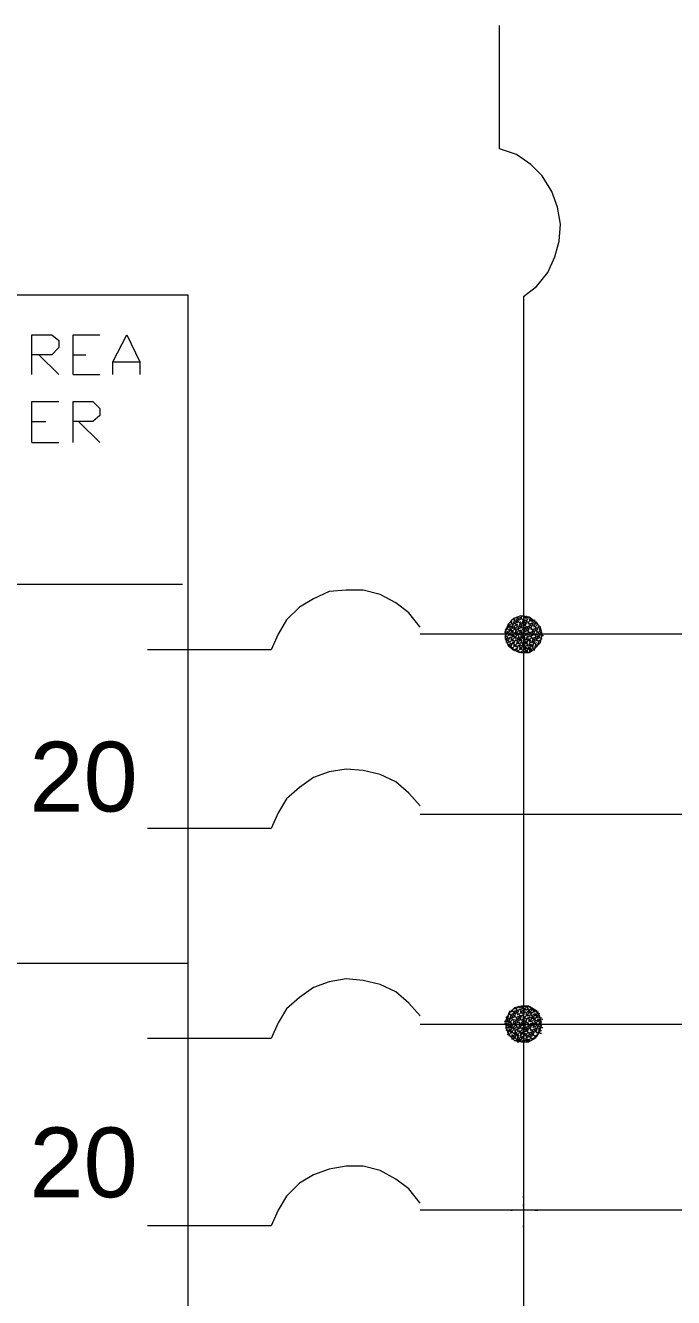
# Model space of a CAD drawing. Header units: metres. Extents: x -1 to 113, y -70 to 21.
# Drawn here: x 22.409 to 23.245, y 15.863 to 17.505 of the extents above; entities that cross this region are included whole.
import ezdxf

# ---------------------------------------------------------------- set-up
doc = ezdxf.new("R2010")
doc.units = ezdxf.units.M
doc.header["$LTSCALE"] = 0.5
doc.layers.add('TABLERO', color=7, linetype='Continuous')
doc.styles.get("Standard").update_dxf_attribs({"font": 'arial.ttf'})

msp = doc.modelspace()

# ---------------------------------------------------------------- linework, layer by layer
at = {"layer": 'TABLERO', "color": 7, "linetype": 'Continuous', "lineweight": 18, "true_color": 0x000007}
for p, q in [((23.0517, 17.1554), (23.0517, 14.9315)), ((22.426, 17.0803), (22.4516, 17.0547)), ((22.47, 17.0803), (22.4864, 17.0803)), ((22.5212, 17.0712), (22.5561, 17.0712)), ((22.47, 17.0547), (22.5048, 17.0547)), ((22.4168, 16.9942), (22.4351, 16.9942)), ((22.4773, 16.9942), (22.5048, 16.9668)), ((22.4168, 16.9668), (22.4516, 16.9668)), ((22.6113, 16.7836), (19.4386, 16.7836)), ((23.0353, 16.7341), (23.0371, 16.7359)), ((23.0389, 16.7378), (23.0408, 16.7396)), ((23.0389, 16.7341), (23.0408, 16.7378)), ((23.0408, 16.7359), (23.0444, 16.7378)), ((23.0408, 16.7323), (23.0426, 16.7359)), ((23.0426, 16.7378), (23.0444, 16.7414)), ((23.0426, 16.7341), (23.0462, 16.7359)), ((23.0444, 16.7396), (23.0481, 16.7414)), ((23.0444, 16.7359), (23.0462, 16.7396)), ((23.0462, 16.7378), (23.0499, 16.7396)), ((23.0462, 16.7341), (23.0481, 16.7359)), ((23.0481, 16.7396), (23.0499, 16.7433)), ((23.0499, 16.7378), (23.0517, 16.7396)), ((23.0499, 16.7341), (23.0517, 16.7378)), ((23.0517, 16.7414), (23.0517, 16.7433)), ((23.0517, 16.7414), (23.0536, 16.7414)), ((23.0517, 16.7378), (23.0536, 16.7378)), ((23.0517, 16.7359), (23.0554, 16.7378)), ((23.0517, 16.7323), (23.0536, 16.7359)), ((23.0536, 16.7396), (23.0554, 16.7414)), ((23.0536, 16.7341), (23.0572, 16.7359)), ((23.0554, 16.7396), (23.0572, 16.7414)), ((23.0554, 16.7359), (23.0572, 16.7396)), ((23.0591, 16.7396), (23.0591, 16.7414)), ((23.0591, 16.7378), (23.0609, 16.7396)), ((23.0609, 16.7359), (23.0627, 16.7378)), ((23.0627, 16.7359), (23.0646, 16.7378)), ((23.0627, 16.7323), (23.0646, 16.7359)), ((23.0664, 16.7359), (23.0664, 16.7378)), ((23.0664, 16.7341), (23.0682, 16.7359)), ((23.8102, 16.7195), (22.918, 16.7195)), ((23.0279, 16.7213), (23.0279, 16.7231)), ((23.0279, 16.7213), (23.0298, 16.7213)), ((23.0279, 16.7195), (23.0298, 16.7195)), ((23.0279, 16.7176), (23.0298, 16.7195)), ((23.0298, 16.7286), (23.0316, 16.7286)), ((23.0298, 16.7249), (23.0316, 16.7268)), ((23.0298, 16.7231), (23.0316, 16.7231)), ((23.0298, 16.7213), (23.0316, 16.7231)), ((23.0298, 16.7158), (23.0334, 16.7195)), ((23.0316, 16.7304), (23.0334, 16.7323)), ((23.0316, 16.7286), (23.0334, 16.7286)), ((23.0316, 16.7249), (23.0334, 16.7249)), ((23.0316, 16.7195), (23.0334, 16.7213)), ((23.0316, 16.7195), (23.0334, 16.7195)), ((23.0334, 16.7286), (23.0371, 16.7304)), ((23.0334, 16.7268), (23.0353, 16.7268)), ((23.0334, 16.7249), (23.0353, 16.7268)), ((23.0334, 16.7176), (23.0353, 16.7195)), ((23.0353, 16.7286), (23.0371, 16.7286)), ((23.0353, 16.7231), (23.0371, 16.7249)), ((23.0353, 16.7195), (23.0371, 16.7195)), ((23.0371, 16.7323), (23.0408, 16.7341)), ((23.0371, 16.7286), (23.0389, 16.7323)), ((23.0371, 16.7213), (23.0389, 16.7231)), ((23.0371, 16.7195), (23.0389, 16.7195)), ((23.0371, 16.7176), (23.0371, 16.7195)), ((23.0371, 16.7195), (23.0389, 16.7195)), ((23.0389, 16.7268), (23.0408, 16.7286)), ((23.0389, 16.7213), (23.0408, 16.7213)), ((23.0408, 16.7249), (23.0444, 16.7268)), ((23.0408, 16.7213), (23.0426, 16.7249)), ((23.0408, 16.7231), (23.0426, 16.7231)), ((23.0408, 16.7195), (23.0426, 16.7195)), ((23.0426, 16.7304), (23.0444, 16.7323)), ((23.0426, 16.7195), (23.0444, 16.7213)), ((23.0444, 16.7286), (23.0481, 16.7304)), ((23.0444, 16.7249), (23.0462, 16.7286)), ((23.0444, 16.7176), (23.0462, 16.7195)), ((23.0462, 16.7304), (23.0481, 16.7341)), ((23.0462, 16.7268), (23.0499, 16.7286)), ((23.0462, 16.7231), (23.0481, 16.7249)), ((23.0462, 16.7195), (23.0481, 16.7195)), ((23.0481, 16.7323), (23.0517, 16.7341)), ((23.0481, 16.7286), (23.0499, 16.7323)), ((23.0481, 16.7213), (23.0517, 16.7231)), ((23.0481, 16.7195), (23.0499, 16.7213)), ((23.0481, 16.7195), (23.0499, 16.7195)), ((23.0481, 16.7176), (23.0481, 16.7195)), ((23.0499, 16.7304), (23.0517, 16.7304)), ((23.0499, 16.7268), (23.0517, 16.7286)), ((23.0499, 16.7195), (23.0517, 16.7195)), ((23.0499, 16.7195), (23.0517, 16.7195)), ((23.0517, 16.7323), (23.0536, 16.7323)), ((23.0517, 16.7304), (23.0536, 16.7323)), ((23.0517, 16.7286), (23.0536, 16.7286)), ((23.0517, 16.7268), (23.0536, 16.7268)), ((23.0517, 16.7249), (23.0554, 16.7268)), ((23.0517, 16.7213), (23.0536, 16.7249)), ((23.0517, 16.7213), (23.0536, 16.7213)), ((23.0517, 16.7195), (23.0536, 16.7213)), ((23.0517, 16.7158), (23.0554, 16.7195)), ((23.0536, 16.7304), (23.0554, 16.7341)), ((23.0536, 16.7268), (23.0554, 16.7304)), ((23.0536, 16.7231), (23.0572, 16.7249)), ((23.0536, 16.7195), (23.0554, 16.7213)), ((23.0536, 16.7195), (23.0554, 16.7195)), ((23.0554, 16.7286), (23.0591, 16.7304)), ((23.0554, 16.7249), (23.0572, 16.7286)), ((23.0554, 16.7195), (23.0591, 16.7231)), ((23.0554, 16.7176), (23.0572, 16.7195)), ((23.0572, 16.7323), (23.0591, 16.7341)), ((23.0572, 16.7268), (23.0609, 16.7286)), ((23.0572, 16.7231), (23.0591, 16.7268)), ((23.0572, 16.7195), (23.0591, 16.7195)), ((23.0591, 16.7323), (23.0627, 16.7341)), ((23.0591, 16.7286), (23.0609, 16.7323)), ((23.0591, 16.7213), (23.0627, 16.7231)), ((23.0591, 16.7195), (23.0609, 16.7213)), ((23.0591, 16.7176), (23.0591, 16.7195)), ((23.0609, 16.7304), (23.0646, 16.7323)), ((23.0609, 16.7268), (23.0627, 16.7304)), ((23.0609, 16.7249), (23.0627, 16.7268)), ((23.0609, 16.7195), (23.0646, 16.7213)), ((23.0609, 16.7195), (23.0627, 16.7195)), ((23.0609, 16.7158), (23.0627, 16.7195)), ((23.0627, 16.7249), (23.0664, 16.7268)), ((23.0627, 16.7213), (23.0646, 16.7249)), ((23.0627, 16.7176), (23.0664, 16.7195)), ((23.0646, 16.7341), (23.0664, 16.7341)), ((23.0646, 16.7304), (23.0682, 16.7341)), ((23.0646, 16.7286), (23.0664, 16.7304)), ((23.0646, 16.7231), (23.0682, 16.7249)), ((23.0646, 16.7195), (23.0664, 16.7231)), ((23.0664, 16.7286), (23.0701, 16.7323)), ((23.0664, 16.7249), (23.0682, 16.7286)), ((23.0664, 16.7195), (23.0682, 16.7195)), ((23.0664, 16.7176), (23.0682, 16.7195)), ((23.0682, 16.7323), (23.0701, 16.7341)), ((23.0682, 16.7268), (23.0719, 16.7286)), ((23.0682, 16.7231), (23.0701, 16.7268)), ((23.0682, 16.7213), (23.0701, 16.7231)), ((23.0682, 16.7195), (23.0701, 16.7195)), ((23.0701, 16.7286), (23.0719, 16.7304)), ((23.0701, 16.7213), (23.0737, 16.7249)), ((23.0701, 16.7195), (23.0719, 16.7213)), ((23.0701, 16.7176), (23.0701, 16.7195)), ((23.0719, 16.7268), (23.0737, 16.7286)), ((23.0719, 16.7249), (23.0737, 16.7268)), ((23.0719, 16.7195), (23.0756, 16.7213)), ((23.0719, 16.7195), (23.0737, 16.7195)), ((23.0719, 16.7158), (23.0737, 16.7195)), ((23.0737, 16.7213), (23.0737, 16.7231)), ((23.0279, 16.7158), (23.0298, 16.7176)), ((23.0279, 16.714), (23.0298, 16.714)), ((23.0298, 16.7121), (23.0316, 16.7158)), ((23.0298, 16.7103), (23.0316, 16.7121)), ((23.0298, 16.7085), (23.0298, 16.7103)), ((23.0316, 16.714), (23.0353, 16.7158)), ((23.0316, 16.7103), (23.0334, 16.714)), ((23.0316, 16.7085), (23.0334, 16.7103)), ((23.0316, 16.7066), (23.0334, 16.7066)), ((23.0316, 16.7048), (23.0334, 16.7048)), ((23.0334, 16.7158), (23.0353, 16.7158)), ((23.0334, 16.7048), (23.0353, 16.7085)), ((23.0334, 16.703), (23.0353, 16.7048)), ((23.0353, 16.7176), (23.0371, 16.7176)), ((23.0353, 16.7121), (23.0371, 16.714)), ((23.0353, 16.7066), (23.0389, 16.7085)), ((23.0353, 16.703), (23.0371, 16.7066)), ((23.0353, 16.7011), (23.0371, 16.703)), ((23.0371, 16.7103), (23.0389, 16.7121)), ((23.0371, 16.7085), (23.0389, 16.7085)), ((23.0389, 16.7158), (23.0408, 16.7176)), ((23.0389, 16.7103), (23.0426, 16.7121)), ((23.0389, 16.7066), (23.0408, 16.7103)), ((23.0389, 16.7048), (23.0408, 16.7066)), ((23.0408, 16.714), (23.0426, 16.7158)), ((23.0408, 16.7121), (23.0426, 16.7121)), ((23.0408, 16.703), (23.0426, 16.7048)), ((23.0426, 16.714), (23.0444, 16.714)), ((23.0426, 16.7085), (23.0444, 16.7103)), ((23.0426, 16.703), (23.0462, 16.7048)), ((23.0426, 16.6993), (23.0444, 16.703)), ((23.0444, 16.714), (23.0462, 16.7176)), ((23.0444, 16.7158), (23.0462, 16.7158)), ((23.0444, 16.7121), (23.0462, 16.7121)), ((23.0444, 16.7066), (23.0462, 16.7085)), ((23.0444, 16.7048), (23.0462, 16.7048)), ((23.0462, 16.7121), (23.0481, 16.714)), ((23.0462, 16.7066), (23.0499, 16.7103)), ((23.0462, 16.703), (23.0481, 16.7066)), ((23.0462, 16.7011), (23.0481, 16.703)), ((23.0481, 16.7158), (23.0499, 16.7158)), ((23.0481, 16.7103), (23.0499, 16.7121)), ((23.0481, 16.7085), (23.0499, 16.7085)), ((23.0481, 16.7048), (23.0499, 16.7048)), ((23.0499, 16.7158), (23.0517, 16.7176)), ((23.0499, 16.7066), (23.0517, 16.7085)), ((23.0499, 16.7048), (23.0517, 16.7066)), ((23.0517, 16.7176), (23.0536, 16.7176)), ((23.0517, 16.714), (23.0536, 16.7158)), ((23.0517, 16.7103), (23.0536, 16.714)), ((23.0517, 16.7121), (23.0536, 16.7121)), ((23.0517, 16.7103), (23.0536, 16.7103)), ((23.0517, 16.7085), (23.0536, 16.7103)), ((23.0517, 16.7085), (23.0536, 16.7085)), ((23.0517, 16.7066), (23.0536, 16.7066)), ((23.0517, 16.703), (23.0536, 16.7048)), ((23.0536, 16.7121), (23.0572, 16.714)), ((23.0536, 16.7085), (23.0554, 16.7103)), ((23.0536, 16.6993), (23.0554, 16.703)), ((23.0554, 16.714), (23.0572, 16.7176)), ((23.0554, 16.7121), (23.0572, 16.7121)), ((23.0554, 16.7066), (23.0572, 16.7085)), ((23.0554, 16.7048), (23.0572, 16.7048)), ((23.0572, 16.7158), (23.0609, 16.7176)), ((23.0572, 16.7121), (23.0591, 16.714)), ((23.0572, 16.7048), (23.0609, 16.7066)), ((23.0572, 16.703), (23.0591, 16.703)), ((23.0572, 16.7011), (23.0591, 16.703)), ((23.0591, 16.7103), (23.0609, 16.7121)), ((23.0591, 16.7066), (23.0609, 16.7103)), ((23.0591, 16.7048), (23.0609, 16.7048)), ((23.0609, 16.7085), (23.0646, 16.7103)), ((23.0609, 16.7048), (23.0627, 16.7066)), ((23.0627, 16.714), (23.0664, 16.7158)), ((23.0627, 16.7103), (23.0646, 16.714)), ((23.0627, 16.7085), (23.0646, 16.7085)), ((23.0627, 16.703), (23.0646, 16.7048)), ((23.0646, 16.7121), (23.0682, 16.714)), ((23.0646, 16.7085), (23.0664, 16.7121)), ((23.0646, 16.7011), (23.0682, 16.703)), ((23.0664, 16.714), (23.0682, 16.7176)), ((23.0664, 16.7103), (23.0701, 16.7121)), ((23.0664, 16.7066), (23.0682, 16.7085)), ((23.0664, 16.703), (23.0682, 16.7066)), ((23.0682, 16.7158), (23.0719, 16.7176)), ((23.0682, 16.7121), (23.0701, 16.7158)), ((23.0682, 16.7048), (23.0719, 16.7066)), ((23.0701, 16.714), (23.0737, 16.7158)), ((23.0701, 16.7103), (23.0737, 16.7121)), ((23.0701, 16.7066), (23.0719, 16.7103)), ((23.0737, 16.714), (23.0756, 16.714)), ((23.0737, 16.7103), (23.0737, 16.7121)), ((23.0756, 16.7176), (23.0774, 16.7176)), ((22.7257, 16.6993), (22.5663, 16.6993)), ((23.0371, 16.6993), (23.0389, 16.7011)), ((23.0389, 16.6993), (23.0426, 16.7011)), ((23.0408, 16.6975), (23.0408, 16.6993)), ((23.0426, 16.6975), (23.0444, 16.6993)), ((23.0444, 16.6956), (23.0462, 16.6975)), ((23.0462, 16.6956), (23.0499, 16.6975)), ((23.0481, 16.6993), (23.0499, 16.7011)), ((23.0499, 16.6993), (23.0517, 16.6993)), ((23.0499, 16.6956), (23.0517, 16.6975)), ((23.0499, 16.6956), (23.0517, 16.6956)), ((23.0517, 16.7011), (23.0536, 16.7011)), ((23.0517, 16.6975), (23.0517, 16.6993)), ((23.0517, 16.6975), (23.0536, 16.6975)), ((23.0536, 16.6975), (23.0554, 16.6993)), ((23.0554, 16.7011), (23.0572, 16.7011)), ((23.0554, 16.6956), (23.0572, 16.6975)), ((23.0591, 16.6993), (23.0609, 16.7011)), ((23.0591, 16.6975), (23.0609, 16.6975)), ((23.0627, 16.6975), (23.0627, 16.6993)), ((23.0646, 16.6993), (23.0664, 16.6993)), ((23.8102, 16.4868), (22.918, 16.4868)), ((22.7257, 16.4685), (22.5663, 16.4685)), ((22.6185, 16.2944), (21.1658, 16.2944)), ((23.0308, 16.2244), (23.0326, 16.2263)), ((23.0326, 16.2299), (23.0344, 16.2336)), ((23.0344, 16.2281), (23.0381, 16.2299)), ((23.0344, 16.2244), (23.0363, 16.2281)), ((23.0363, 16.2336), (23.0381, 16.2354)), ((23.0363, 16.2318), (23.0381, 16.2336)), ((23.0363, 16.2263), (23.0399, 16.2281)), ((23.0363, 16.2226), (23.0381, 16.2263)), ((23.0381, 16.2318), (23.0418, 16.2336)), ((23.0381, 16.2281), (23.0399, 16.2318)), ((23.0381, 16.2244), (23.0418, 16.2263)), ((23.0399, 16.2354), (23.0418, 16.2372)), ((23.0399, 16.2299), (23.0436, 16.2318)), ((23.0399, 16.2263), (23.0418, 16.2299)), ((23.0418, 16.2354), (23.0454, 16.2391)), ((23.0418, 16.2318), (23.0436, 16.2354)), ((23.0418, 16.2244), (23.0454, 16.2263)), ((23.0436, 16.2336), (23.0473, 16.2354)), ((23.0436, 16.2299), (23.0454, 16.2336)), ((23.0436, 16.2281), (23.0454, 16.2299)), ((23.0454, 16.2372), (23.0473, 16.2391)), ((23.0454, 16.2354), (23.0473, 16.2354)), ((23.0454, 16.2244), (23.0473, 16.2281)), ((23.0473, 16.2372), (23.0509, 16.2391)), ((23.0473, 16.2318), (23.0491, 16.2336)), ((23.0473, 16.2263), (23.0509, 16.2281)), ((23.0473, 16.2226), (23.0491, 16.2263)), ((23.0491, 16.2299), (23.0509, 16.2318)), ((23.0509, 16.2391), (23.0528, 16.2391)), ((23.0509, 16.2354), (23.0528, 16.2372)), ((23.0509, 16.2354), (23.0528, 16.2354)), ((23.0509, 16.2299), (23.0546, 16.2318)), ((23.0509, 16.2299), (23.0528, 16.2299)), ((23.0509, 16.2281), (23.0528, 16.2299)), ((23.0509, 16.2263), (23.0509, 16.2281)), ((23.0509, 16.2244), (23.0528, 16.2263)), ((23.0528, 16.2391), (23.0546, 16.2391)), ((23.0528, 16.2336), (23.0546, 16.2354)), ((23.0528, 16.2318), (23.0546, 16.2318)), ((23.0546, 16.2391), (23.0564, 16.2391)), ((23.0546, 16.2336), (23.0582, 16.2372)), ((23.0546, 16.2281), (23.0564, 16.2299)), ((23.0564, 16.2372), (23.0582, 16.2391)), ((23.0564, 16.2354), (23.0582, 16.2354)), ((23.0564, 16.2318), (23.0582, 16.2318)), ((23.0564, 16.2263), (23.0582, 16.2281)), ((23.0582, 16.2318), (23.0601, 16.2336)), ((23.0582, 16.2226), (23.0601, 16.2263)), ((23.0601, 16.2372), (23.0601, 16.2391)), ((23.0601, 16.2354), (23.0619, 16.2354)), ((23.0601, 16.2299), (23.0619, 16.2318)), ((23.0601, 16.2281), (23.0619, 16.2281)), ((23.0619, 16.2354), (23.0637, 16.2372)), ((23.0619, 16.2263), (23.0656, 16.2299)), ((23.0619, 16.2244), (23.0637, 16.2263)), ((23.0637, 16.2336), (23.0656, 16.2354)), ((23.0637, 16.2318), (23.0656, 16.2318)), ((23.0637, 16.2281), (23.0656, 16.2281)), ((23.0656, 16.2318), (23.0674, 16.2336)), ((23.0656, 16.2281), (23.0674, 16.2299)), ((23.0674, 16.2336), (23.0692, 16.2336)), ((23.0674, 16.2318), (23.0692, 16.2318)), ((23.0674, 16.2263), (23.0692, 16.2281)), ((23.0692, 16.2318), (23.0711, 16.2318)), ((23.0692, 16.2244), (23.0729, 16.2263)), ((23.0711, 16.2299), (23.0729, 16.2299)), ((23.0729, 16.2244), (23.0729, 16.2263)), ((23.8102, 16.2157), (22.918, 16.2157)), ((23.0271, 16.2189), (23.0289, 16.2208)), ((23.0271, 16.2171), (23.0289, 16.2171)), ((23.0289, 16.2226), (23.0308, 16.2226)), ((23.0289, 16.2189), (23.0326, 16.2208)), ((23.0289, 16.2153), (23.0308, 16.2171)), ((23.0289, 16.2153), (23.0308, 16.2153)), ((23.0289, 16.2134), (23.0308, 16.2153)), ((23.0289, 16.2116), (23.0308, 16.2116)), ((23.0289, 16.2079), (23.0308, 16.2098)), ((23.0308, 16.2208), (23.0326, 16.2244)), ((23.0308, 16.2189), (23.0326, 16.2189)), ((23.0308, 16.2134), (23.0326, 16.2153)), ((23.0308, 16.2116), (23.0326, 16.2116)), ((23.0326, 16.2226), (23.0363, 16.2244)), ((23.0326, 16.2189), (23.0344, 16.2226)), ((23.0326, 16.2116), (23.0363, 16.2134)), ((23.0326, 16.2098), (23.0344, 16.2098)), ((23.0326, 16.2079), (23.0344, 16.2098)), ((23.0344, 16.2171), (23.0363, 16.2189)), ((23.0344, 16.2116), (23.0363, 16.2116)), ((23.0363, 16.2153), (23.0363, 16.2171)), ((23.0363, 16.2153), (23.0381, 16.2153)), ((23.0363, 16.2116), (23.0381, 16.2153)), ((23.0381, 16.2208), (23.0399, 16.2226)), ((23.0381, 16.2171), (23.0399, 16.2208)), ((23.0381, 16.2153), (23.0399, 16.2171)), ((23.0381, 16.2098), (23.0399, 16.2116)), ((23.0399, 16.2189), (23.0436, 16.2208)), ((23.0399, 16.2153), (23.0418, 16.2189)), ((23.0399, 16.2153), (23.0418, 16.2153)), ((23.0399, 16.2079), (23.0436, 16.2098)), ((23.0418, 16.2208), (23.0436, 16.2244)), ((23.0418, 16.2171), (23.0454, 16.2189)), ((23.0418, 16.2134), (23.0436, 16.2153)), ((23.0436, 16.2226), (23.0473, 16.2244)), ((23.0436, 16.2189), (23.0454, 16.2226)), ((23.0436, 16.2116), (23.0473, 16.2134)), ((23.0436, 16.2079), (23.0454, 16.2116)), ((23.0454, 16.2208), (23.0491, 16.2226)), ((23.0454, 16.2171), (23.0473, 16.2189)), ((23.0454, 16.2134), (23.0473, 16.2153)), ((23.0454, 16.2098), (23.0491, 16.2116)), ((23.0473, 16.2153), (23.0473, 16.2171)), ((23.0473, 16.2153), (23.0491, 16.2153)), ((23.0473, 16.2116), (23.0491, 16.2153)), ((23.0491, 16.2208), (23.0509, 16.2226)), ((23.0491, 16.2171), (23.0509, 16.2208)), ((23.0491, 16.2153), (23.0509, 16.2171)), ((23.0491, 16.2134), (23.0509, 16.2153)), ((23.0491, 16.2098), (23.0509, 16.2116)), ((23.0509, 16.2244), (23.0528, 16.2244)), ((23.0509, 16.2208), (23.0528, 16.2208)), ((23.0509, 16.2189), (23.0546, 16.2208)), ((23.0509, 16.2189), (23.0528, 16.2189)), ((23.0509, 16.2171), (23.0528, 16.2189)), ((23.0509, 16.2153), (23.0509, 16.2171)), ((23.0509, 16.2153), (23.0528, 16.2153)), ((23.0509, 16.2153), (23.0528, 16.2153)), ((23.0509, 16.2116), (23.0528, 16.2116)), ((23.0509, 16.2079), (23.0546, 16.2098)), ((23.0528, 16.2226), (23.0546, 16.2244)), ((23.0528, 16.2171), (23.0564, 16.2189)), ((23.0528, 16.2134), (23.0546, 16.2153)), ((23.0528, 16.2098), (23.0546, 16.2134)), ((23.0546, 16.2226), (23.0582, 16.2244)), ((23.0546, 16.2189), (23.0564, 16.2226)), ((23.0546, 16.2153), (23.0546, 16.2171)), ((23.0546, 16.2116), (23.0582, 16.2134)), ((23.0546, 16.2079), (23.0564, 16.2116)), ((23.0564, 16.2153), (23.0582, 16.2153)), ((23.0564, 16.2098), (23.0601, 16.2116)), ((23.0564, 16.2061), (23.0582, 16.2098)), ((23.0582, 16.2208), (23.0601, 16.2226)), ((23.0582, 16.2153), (23.0582, 16.2171)), ((23.0582, 16.2153), (23.0601, 16.2153)), ((23.0582, 16.2116), (23.0601, 16.2153)), ((23.0601, 16.2244), (23.0619, 16.2244)), ((23.0601, 16.2189), (23.0619, 16.2208)), ((23.0601, 16.2153), (23.0619, 16.2171)), ((23.0601, 16.2134), (23.0637, 16.2153)), ((23.0601, 16.2098), (23.0619, 16.2134)), ((23.0601, 16.2079), (23.0619, 16.2098)), ((23.0619, 16.2153), (23.0637, 16.2189)), ((23.0619, 16.2153), (23.0637, 16.2153)), ((23.0619, 16.2079), (23.0656, 16.2098)), ((23.0637, 16.2226), (23.0656, 16.2244)), ((23.0637, 16.2171), (23.0656, 16.2171)), ((23.0637, 16.2134), (23.0656, 16.2153)), ((23.0637, 16.2116), (23.0656, 16.2134)), ((23.0656, 16.2189), (23.0674, 16.2226)), ((23.0656, 16.2171), (23.0674, 16.2189)), ((23.0656, 16.2079), (23.0674, 16.2116)), ((23.0674, 16.2244), (23.0692, 16.2244)), ((23.0674, 16.2208), (23.0692, 16.2208)), ((23.0674, 16.2153), (23.0692, 16.2171)), ((23.0674, 16.2153), (23.0692, 16.2153)), ((23.0674, 16.2098), (23.0711, 16.2116)), ((23.0674, 16.2061), (23.0692, 16.2098)), ((23.0692, 16.2226), (23.0711, 16.2226)), ((23.0692, 16.2208), (23.0711, 16.2226)), ((23.0692, 16.2116), (23.0711, 16.2153)), ((23.0711, 16.2244), (23.0729, 16.2244)), ((23.0711, 16.2189), (23.0729, 16.2208)), ((23.0711, 16.2134), (23.0729, 16.2134)), ((23.0711, 16.2098), (23.0747, 16.2134)), ((23.0711, 16.2079), (23.0729, 16.2098)), ((23.0729, 16.2171), (23.0747, 16.2189)), ((23.0729, 16.2153), (23.0747, 16.2153)), ((23.0729, 16.2134), (23.0747, 16.2153)), ((23.0747, 16.2226), (23.0766, 16.2226)), ((23.0747, 16.2116), (23.0766, 16.2116)), ((22.7257, 16.1974), (22.5663, 16.1974)), ((23.0308, 16.2079), (23.0326, 16.2079)), ((23.0308, 16.2061), (23.0326, 16.2061)), ((23.0308, 16.2024), (23.0326, 16.2043)), ((23.0326, 16.2006), (23.0344, 16.2024)), ((23.0344, 16.2061), (23.0363, 16.2079)), ((23.0344, 16.2006), (23.0363, 16.2006)), ((23.0363, 16.2043), (23.0381, 16.2061)), ((23.0363, 16.2024), (23.0381, 16.2024)), ((23.0363, 16.2006), (23.0381, 16.2024)), ((23.0363, 16.1969), (23.0381, 16.1969)), ((23.0381, 16.2043), (23.0399, 16.2043)), ((23.0381, 16.1988), (23.0399, 16.2006)), ((23.0399, 16.2043), (23.0418, 16.2079)), ((23.0399, 16.2061), (23.0418, 16.2061)), ((23.0399, 16.2024), (23.0418, 16.2024)), ((23.0399, 16.1969), (23.0418, 16.1988)), ((23.0399, 16.1951), (23.0418, 16.1951)), ((23.0418, 16.2024), (23.0436, 16.2043)), ((23.0418, 16.1969), (23.0436, 16.1969)), ((23.0436, 16.2006), (23.0454, 16.2024)), ((23.0436, 16.1969), (23.0454, 16.2006)), ((23.0436, 16.1988), (23.0454, 16.1988)), ((23.0436, 16.1951), (23.0454, 16.1951)), ((23.0436, 16.1933), (23.0454, 16.1933)), ((23.0454, 16.2061), (23.0473, 16.2079)), ((23.0454, 16.1951), (23.0473, 16.1969)), ((23.0473, 16.2043), (23.0509, 16.2061)), ((23.0473, 16.2006), (23.0491, 16.2043)), ((23.0473, 16.2024), (23.0491, 16.2024)), ((23.0473, 16.1988), (23.0491, 16.1988)), ((23.0473, 16.1933), (23.0491, 16.1951)), ((23.0491, 16.2024), (23.0509, 16.2043)), ((23.0491, 16.1988), (23.0509, 16.2006)), ((23.0491, 16.1933), (23.0509, 16.1933)), ((23.0509, 16.2079), (23.0528, 16.2079)), ((23.0509, 16.2061), (23.0528, 16.2079)), ((23.0509, 16.2043), (23.0509, 16.2061)), ((23.0509, 16.2043), (23.0528, 16.2043)), ((23.0509, 16.1969), (23.0528, 16.1988)), ((23.0509, 16.1969), (23.0528, 16.1969)), ((23.0509, 16.1951), (23.0528, 16.1969)), ((23.0509, 16.1951), (23.0528, 16.1951)), ((23.0509, 16.1933), (23.0509, 16.1951)), ((23.0509, 16.1933), (23.0528, 16.1933)), ((23.0528, 16.2061), (23.0564, 16.2079)), ((23.0528, 16.2024), (23.0546, 16.2043)), ((23.0528, 16.1951), (23.0564, 16.1969)), ((23.0528, 16.1933), (23.0546, 16.1933)), ((23.0546, 16.2006), (23.0582, 16.2024)), ((23.0546, 16.1969), (23.0564, 16.2006)), ((23.0546, 16.1951), (23.0564, 16.1951)), ((23.0564, 16.1988), (23.0601, 16.2006)), ((23.0564, 16.1951), (23.0582, 16.1969)), ((23.0582, 16.2043), (23.0619, 16.2061)), ((23.0582, 16.2006), (23.0601, 16.2043)), ((23.0582, 16.1933), (23.0601, 16.1951)), ((23.0601, 16.2024), (23.0637, 16.2043)), ((23.0601, 16.1988), (23.0619, 16.2024)), ((23.0619, 16.2043), (23.0637, 16.2079)), ((23.0619, 16.2006), (23.0656, 16.2024)), ((23.0619, 16.1969), (23.0656, 16.1988)), ((23.0619, 16.1951), (23.0637, 16.1969)), ((23.0637, 16.2061), (23.0674, 16.2079)), ((23.0637, 16.2024), (23.0656, 16.2061)), ((23.0656, 16.2006), (23.0692, 16.2024)), ((23.0656, 16.1969), (23.0674, 16.2006)), ((23.0674, 16.2043), (23.0692, 16.2061)), ((23.0692, 16.2006), (23.0711, 16.2043)), ((23.0729, 16.2043), (23.0747, 16.2043)), ((23.0517, 15.9922), (23.0517, 15.994)), ((23.0517, 15.9812), (23.0517, 15.983)), ((23.8102, 15.9757), (22.918, 15.9757)), ((23.0353, 15.9757), (23.0371, 15.9757)), ((23.0664, 15.9757), (23.0682, 15.9757)), ((23.0682, 15.9757), (23.0701, 15.9757)), ((22.7257, 15.9555), (22.5663, 15.9555)), ((23.0517, 15.9537), (23.0517, 15.9555))]:
    msp.add_line(p, q, dxfattribs=at)
for points in [[(23.0517, 17.1554), (23.0682, 17.1683), (23.0829, 17.1866), (23.092, 17.2067), (23.0975, 17.2269), (23.0994, 17.2489), (23.0957, 17.2709), (23.0884, 17.291), (23.0756, 17.3112), (23.0609, 17.3258), (23.0426, 17.3386), (23.0206, 17.346), (23.0206, 17.5053)], [(22.4168, 17.0547), (22.4168, 17.106), (22.4425, 17.106), (22.4516, 17.0987), (22.4516, 17.0895), (22.4425, 17.0803), (22.4168, 17.0803)], [(22.47, 17.0547), (22.47, 17.106), (22.5048, 17.106)], [(22.5212, 17.0547), (22.5212, 17.0712), (22.5396, 17.106), (22.5561, 17.0712), (22.5561, 17.0547)], [(22.4168, 16.9668), (22.4168, 17.0199), (22.4516, 17.0199)], [(22.47, 16.9668), (22.47, 17.0199), (22.4956, 17.0199), (22.5048, 17.0107), (22.5048, 17.0016), (22.4956, 16.9942), (22.47, 16.9942)], [(22.918, 16.7286), (22.9034, 16.7469), (22.8869, 16.7598), (22.8667, 16.7707), (22.8447, 16.7762), (22.8228, 16.7762), (22.8008, 16.7744), (22.7806, 16.7652), (22.7623, 16.7543), (22.7458, 16.7378), (22.7348, 16.7195), (22.7257, 16.6993)], [(23.0316, 16.7323), (23.0353, 16.7359), (23.0371, 16.7378)], [(23.0517, 16.7396), (23.0536, 16.7414), (23.0554, 16.7433)], [(23.0572, 16.7341), (23.0609, 16.7378), (23.0627, 16.7396)], [(23.0279, 16.7249), (23.0298, 16.7268), (23.0334, 16.7304), (23.0371, 16.7341)], [(23.0298, 16.7195), (23.0316, 16.7213), (23.0353, 16.7249), (23.0389, 16.7286), (23.0426, 16.7323)], [(23.0334, 16.7195), (23.0371, 16.7231), (23.0408, 16.7268), (23.0444, 16.7304)], [(23.0334, 16.7085), (23.0371, 16.7121), (23.0408, 16.7158), (23.0444, 16.7195)], [(23.0353, 16.714), (23.0389, 16.7176), (23.0389, 16.7195)], [(23.0389, 16.7195), (23.0426, 16.7213), (23.0462, 16.7249)], [(23.0444, 16.7195), (23.0481, 16.7231), (23.0517, 16.7268)], [(23.0371, 16.7011), (23.0408, 16.7048), (23.0444, 16.7085), (23.0481, 16.7121), (23.0517, 16.7158)], [(23.0426, 16.7103), (23.0462, 16.714), (23.0499, 16.7176)], [(23.0426, 16.6975), (23.0444, 16.6975), (23.0481, 16.7011), (23.0517, 16.7048)], [(23.0517, 16.7048), (23.0554, 16.7085), (23.0591, 16.7121), (23.0627, 16.7158)], [(23.0517, 16.6993), (23.0536, 16.703), (23.0572, 16.7066)], [(23.0536, 16.6956), (23.0554, 16.6975), (23.0591, 16.7011), (23.0627, 16.7048), (23.0664, 16.7085)], [(23.0591, 16.6956), (23.0609, 16.6993), (23.0646, 16.703)], [(22.918, 16.4978), (22.9034, 16.5143), (22.8869, 16.5289), (22.8667, 16.5381), (22.8447, 16.5436), (22.8228, 16.5454), (22.8008, 16.5418), (22.7806, 16.5344), (22.7623, 16.5216), (22.7458, 16.5069), (22.7348, 16.4886), (22.7257, 16.4685)], [(22.918, 16.2267), (22.9034, 16.2432), (22.8869, 16.2578), (22.8667, 16.267), (22.8447, 16.2725), (22.8228, 16.2743), (22.8008, 16.2706), (22.7806, 16.2633), (22.7623, 16.2505), (22.7458, 16.2358), (22.7348, 16.2175), (22.7257, 16.1974)], [(23.0289, 16.2244), (23.0308, 16.2263), (23.0344, 16.2299)], [(23.0454, 16.2281), (23.0491, 16.2318), (23.0509, 16.2336)], [(23.0473, 16.2336), (23.0509, 16.2372), (23.0509, 16.2391)], [(23.0509, 16.2336), (23.0528, 16.2354), (23.0564, 16.2391)], [(23.0509, 16.2226), (23.0528, 16.2244), (23.0564, 16.2281), (23.0601, 16.2318), (23.0637, 16.2354)], [(23.0546, 16.2299), (23.0582, 16.2336), (23.0619, 16.2372)], [(23.0564, 16.2171), (23.0601, 16.2208), (23.0637, 16.2244), (23.0674, 16.2281), (23.0692, 16.2299)], [(23.0582, 16.2263), (23.0619, 16.2299), (23.0656, 16.2336)], [(23.0619, 16.2189), (23.0656, 16.2226), (23.0692, 16.2263), (23.0711, 16.2281)], [(23.0289, 16.2098), (23.0326, 16.2134), (23.0363, 16.2153)], [(23.0308, 16.2153), (23.0344, 16.2189), (23.0381, 16.2226)], [(23.0308, 16.2043), (23.0344, 16.2079), (23.0381, 16.2116), (23.0418, 16.2153)], [(23.0326, 16.2024), (23.0363, 16.2061), (23.0399, 16.2098), (23.0436, 16.2134)], [(23.0381, 16.1969), (23.0399, 16.1988), (23.0436, 16.2024), (23.0473, 16.2061), (23.0509, 16.2098)], [(23.0656, 16.2153), (23.0674, 16.2171), (23.0711, 16.2208), (23.0747, 16.2244)], [(23.0656, 16.2116), (23.0692, 16.2153), (23.0711, 16.2153)], [(23.0711, 16.2153), (23.0729, 16.2189), (23.0747, 16.2208)], [(23.0363, 16.1988), (23.0381, 16.2006), (23.0418, 16.2043), (23.0454, 16.2079)], [(23.0418, 16.1951), (23.0454, 16.1969), (23.0491, 16.2006)], [(23.0454, 16.1933), (23.0473, 16.1951), (23.0509, 16.1988)], [(23.0509, 16.1988), (23.0546, 16.2024), (23.0582, 16.2061)], [(23.0564, 16.1933), (23.0582, 16.1951), (23.0619, 16.1988)], [(23.0692, 16.2043), (23.0729, 16.2079), (23.0747, 16.2079)], [(22.918, 15.9849), (22.9034, 16.0032), (22.8869, 16.016), (22.8667, 16.027), (22.8447, 16.0325), (22.8228, 16.0325), (22.8008, 16.0288), (22.7806, 16.0215), (22.7623, 16.0105), (22.7458, 15.994), (22.7348, 15.9757), (22.7257, 15.9555)]]:
    msp.add_lwpolyline(points, dxfattribs=at)
for points in [[(19.4386, 14.8253), (22.6185, 14.8253), (22.6185, 17.1573), (19.4386, 17.1573)], [(23.0756, 16.7195), (23.0737, 16.7286), (23.0664, 16.7359), (23.0591, 16.7414), (23.0481, 16.7433), (23.0389, 16.7396), (23.0316, 16.7323), (23.0279, 16.7231), (23.0279, 16.714), (23.0316, 16.7048), (23.0389, 16.6993), (23.0481, 16.6956), (23.0591, 16.6956), (23.0664, 16.7011), (23.0737, 16.7085)], [(23.0747, 16.2153), (23.0729, 16.2263), (23.0674, 16.2336), (23.0582, 16.2391), (23.0491, 16.2391), (23.0399, 16.2372), (23.0326, 16.2299), (23.0289, 16.2208), (23.0289, 16.2116), (23.0326, 16.2024), (23.0399, 16.1951), (23.0491, 16.1933), (23.0582, 16.1933), (23.0674, 16.1988), (23.0729, 16.2061)]]:
    msp.add_lwpolyline(points, close=True, dxfattribs=at)

# ---------------------------------------------------------------- texts
at = {"layer": 'TABLERO', "char_height": 0.0901, "attachment_point": 1}
for insert in [(22.4136, 16.5806), (22.4136, 16.0826)]:
    msp.add_mtext_dynamic_manual_height_columns('20', width=0.090104, gutter_width=0.4505, heights=[0], dxfattribs=dict(at, insert=insert))

doc.saveas('drawing.dxf')
